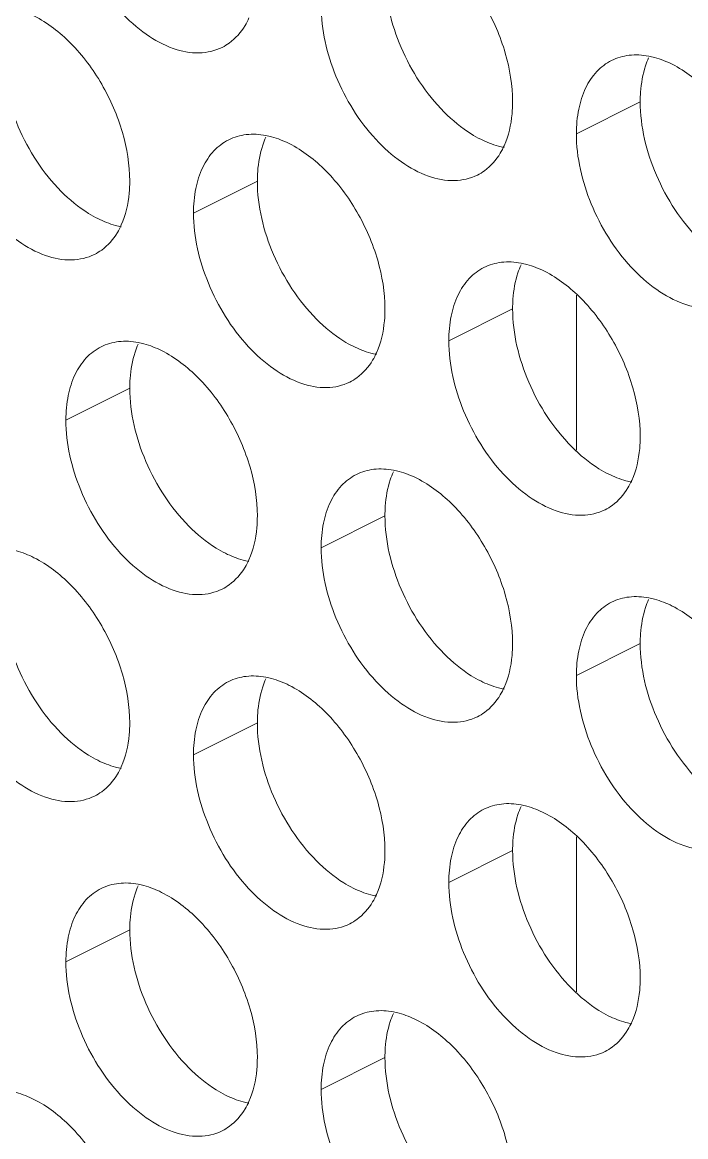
# Model space of a CAD drawing. Header units: millimetres. Extents: x 0 to 2524, y 0 to 1785.
# Drawn here: x 1813.82 to 1819.7, y 901.27 to 911.15 of the extents above; entities that cross this region are included whole.
import ezdxf

# ---------------------------------------------------------------- set-up
doc = ezdxf.new("R2010")
doc.units = ezdxf.units.MM
doc.header["$LTSCALE"] = 0.1
doc.layers.add('标注', color=251, linetype='Continuous', lineweight=9)

msp = doc.modelspace()

# ---------------------------------------------------------------- linework, layer by layer
at = {"layer": '标注'}
for p, q in [((1819.296, 910.4427), (1818.7303, 910.1598)), ((1815.9019, 909.7397), (1815.3362, 909.4569)), ((1818.7303, 907.3552), (1818.7303, 908.7302)), ((1818.1647, 908.6084), (1817.599, 908.3255)), ((1814.7706, 907.9054), (1814.2049, 907.6226)), ((1817.0333, 906.7741), (1816.4676, 906.4912)), ((1819.296, 905.6427), (1818.7303, 905.3598)), ((1815.9019, 904.9397), (1815.3362, 904.6569)), ((1818.7303, 902.5552), (1818.7303, 903.9302)), ((1818.1647, 903.8084), (1817.599, 903.5255)), ((1814.7706, 903.1054), (1814.2049, 902.8226)), ((1817.0333, 901.9741), (1816.4676, 901.6912))]:
    msp.add_line(p, q, dxfattribs=at)
for centre, radius, start, end in [((1815.3876, 911.3306), 0.4532, 296.52559, 305.90341), ((1820.0405, 910.5316), 0.734, 155.87957, 161.78032), ((1816.6464, 909.8287), 0.734, 155.87957, 161.78032), ((1817.6503, 910.1992), 0.4532, 296.52559, 305.90341), ((1814.2562, 909.4963), 0.4532, 296.52559, 305.90341), ((1818.9092, 908.6973), 0.734, 155.87957, 161.78032), ((1815.5151, 907.9944), 0.734, 155.87957, 161.78032), ((1816.519, 908.3649), 0.4532, 296.52559, 305.90341), ((1817.7778, 906.863), 0.734, 155.87957, 161.78032), ((1818.7817, 907.2335), 0.4532, 296.52559, 305.90341), ((1815.3876, 906.5306), 0.4532, 296.52559, 305.90341), ((1820.0405, 905.7316), 0.734, 155.87957, 161.78032), ((1816.6464, 905.0287), 0.734, 155.87957, 161.78032), ((1817.6503, 905.3992), 0.4532, 296.52559, 305.90341), ((1814.2562, 904.6963), 0.4532, 296.52559, 305.90341), ((1818.9092, 903.8973), 0.734, 155.87957, 161.78032), ((1815.5151, 903.1944), 0.734, 155.87957, 161.78032), ((1816.519, 903.5649), 0.4532, 296.52559, 305.90341), ((1817.7778, 902.063), 0.734, 155.87957, 161.78032), ((1818.7817, 902.4335), 0.4532, 296.52559, 305.90341), ((1815.3876, 901.7306), 0.4532, 296.52559, 305.90341)]:
    msp.add_arc(centre, radius, start, end, dxfattribs=at)
for points, knots in [([(1815.59, 910.9251), (1815.5274, 910.8938), (1815.3775, 910.8599), (1815.1397, 910.9076), (1814.9013, 911.0383), (1814.5935, 911.3158), (1814.3075, 911.7785), (1814.2049, 912.2109), (1814.2049, 912.4226)], [0, 0, 0, 0, 0.090718, 0.191742, 0.308104, 0.439279, 0.725532, 1, 1, 1, 1]), ([(1817.3161, 911.9062), (1817.4368, 911.8459), (1817.6673, 911.6655), (1817.9335, 911.3074), (1818.1146, 910.8887), (1818.1647, 910.5876), (1818.1647, 910.4427)], [0, 0, 0, 0, 0.229676, 0.488215, 0.753207, 1, 1, 1, 1]), ([(1817.5571, 910.352), (1817.3955, 910.5148), (1817.1445, 910.902), (1817.0333, 911.3525), (1817.0333, 911.5741)], [0, 0, 0, 0, 0.508684, 1, 1, 1, 1]), ([(1817.8528, 909.7937), (1817.7902, 909.7625), (1817.6402, 909.7285), (1817.4024, 909.7763), (1817.164, 909.9069), (1816.8562, 910.1845), (1816.5702, 910.6472), (1816.4676, 911.0796), (1816.4676, 911.2912)], [0, 0, 0, 0, 0.090718, 0.191742, 0.308104, 0.439279, 0.725532, 1, 1, 1, 1]), ([(1813.922, 911.2032), (1814.0427, 911.1429), (1814.2732, 910.9626), (1814.5394, 910.6045), (1814.7205, 910.1858), (1814.7706, 909.8847), (1814.7706, 909.7397)], [0, 0, 0, 0, 0.229676, 0.488215, 0.753207, 1, 1, 1, 1]), ([(1815.8273, 911.1852), (1815.817, 911.1623), (1815.7737, 911.0783), (1815.7096, 911.0042), (1815.6534, 910.9635)], [0, 0, 0, 0, 0.265525, 1, 1, 1, 1]), ([(1814.163, 909.6491), (1814.0014, 909.8119), (1813.7504, 910.199), (1813.6392, 910.6496), (1813.6392, 910.8711)], [0, 0, 0, 0, 0.508684, 1, 1, 1, 1]), ([(1819.0423, 910.8088), (1819.0906, 910.8329), (1819.2006, 910.8647), (1819.3143, 910.8579), (1819.3712, 910.847)], [0, 0, 0, 0, 0.482538, 1, 1, 1, 1]), ([(1819.3712, 910.847), (1819.3884, 910.8437), (1819.46, 910.8271), (1819.5289, 910.7998), (1819.5789, 910.7748)], [0, 0, 0, 0, 0.238696, 1, 1, 1, 1]), ([(1818.7303, 910.1598), (1818.7303, 910.2327), (1818.7424, 910.3716), (1818.8014, 910.5618), (1818.9008, 910.714), (1818.9933, 910.7844), (1819.0423, 910.8088)], [0, 0, 0, 0, 0.289235, 0.54966, 0.782932, 1, 1, 1, 1]), ([(1819.296, 910.4427), (1819.296, 910.4711), (1819.2997, 910.5786), (1819.3185, 910.686), (1819.3434, 910.7611)], [0, 0, 0, 0, 0.264225, 1, 1, 1, 1]), ([(1819.5789, 910.7748), (1819.6995, 910.7145), (1819.9301, 910.5341), (1820.1963, 910.1761), (1820.3774, 909.7573), (1820.4274, 909.4563), (1820.4274, 909.3113)], [0, 0, 0, 0, 0.229676, 0.488215, 0.753207, 1, 1, 1, 1]), ([(1814.4586, 909.0908), (1814.396, 909.0595), (1814.2461, 909.0255), (1814.0083, 909.0733), (1813.7699, 909.2039), (1813.4621, 909.4815), (1813.1761, 909.9442), (1813.0735, 910.3766), (1813.0735, 910.5883)], [0, 0, 0, 0, 0.090718, 0.191742, 0.308104, 0.439279, 0.725532, 1, 1, 1, 1]), ([(1818.1647, 910.4427), (1818.1647, 910.4071), (1818.159, 910.2748), (1818.1297, 910.1422), (1818.09, 910.0538)], [0, 0, 0, 0, 0.268874, 1, 1, 1, 1]), ([(1819.8198, 909.2207), (1819.6583, 909.3834), (1819.4073, 909.7706), (1819.296, 910.2212), (1819.296, 910.4427)], [0, 0, 0, 0, 0.508684, 1, 1, 1, 1]), ([(1817.8818, 910.1106), (1817.8534, 910.1248), (1817.7355, 910.1913), (1817.63, 910.2786), (1817.5571, 910.352)], [0, 0, 0, 0, 0.235002, 1, 1, 1, 1]), ([(1815.6481, 910.1059), (1815.6965, 910.13), (1815.8065, 910.1617), (1815.9202, 910.1549), (1815.9771, 910.144)], [0, 0, 0, 0, 0.482538, 1, 1, 1, 1]), ([(1815.9771, 910.144), (1815.9943, 910.1408), (1816.0659, 910.1241), (1816.1348, 910.0969), (1816.1848, 910.0719)], [0, 0, 0, 0, 0.238696, 1, 1, 1, 1]), ([(1820.1155, 908.6623), (1820.0529, 908.6311), (1819.903, 908.5971), (1819.6652, 908.6449), (1819.4268, 908.7755), (1819.119, 909.0531), (1818.833, 909.5158), (1818.7303, 909.9482), (1818.7303, 910.1598)], [0, 0, 0, 0, 0.090718, 0.191742, 0.308104, 0.439279, 0.725532, 1, 1, 1, 1]), ([(1815.3362, 909.4569), (1815.3362, 909.5297), (1815.3482, 909.6687), (1815.4073, 909.8589), (1815.5066, 910.0111), (1815.5992, 910.0815), (1815.6481, 910.1059)], [0, 0, 0, 0, 0.289235, 0.54966, 0.782932, 1, 1, 1, 1]), ([(1815.9019, 909.7397), (1815.9019, 909.7682), (1815.9056, 909.8756), (1815.9244, 909.983), (1815.9493, 910.0582)], [0, 0, 0, 0, 0.264225, 1, 1, 1, 1]), ([(1816.1848, 910.0719), (1816.3054, 910.0115), (1816.5359, 909.8312), (1816.8021, 909.4731), (1816.9833, 909.0544), (1817.0333, 908.7533), (1817.0333, 908.6084)], [0, 0, 0, 0, 0.229676, 0.488215, 0.753207, 1, 1, 1, 1]), ([(1818.0895, 910.0384), (1818.0723, 910.0417), (1818.0007, 910.0583), (1817.9318, 910.0856), (1817.8818, 910.1106)], [0, 0, 0, 0, 0.238696, 1, 1, 1, 1]), ([(1818.09, 910.0538), (1818.0798, 910.0309), (1818.0365, 909.9469), (1817.9724, 909.8728), (1817.9161, 909.8321)], [0, 0, 0, 0, 0.265525, 1, 1, 1, 1]), ([(1814.7706, 909.7397), (1814.7706, 909.7041), (1814.7649, 909.5719), (1814.7356, 909.4392), (1814.6959, 909.3509)], [0, 0, 0, 0, 0.268874, 1, 1, 1, 1]), ([(1816.4257, 908.5177), (1816.2642, 908.6805), (1816.0132, 909.0676), (1815.9019, 909.5182), (1815.9019, 909.7397)], [0, 0, 0, 0, 0.508684, 1, 1, 1, 1]), ([(1814.4877, 909.4076), (1814.4593, 909.4218), (1814.3414, 909.4883), (1814.2359, 909.5757), (1814.163, 909.6491)], [0, 0, 0, 0, 0.235002, 1, 1, 1, 1]), ([(1816.7214, 907.9594), (1816.6588, 907.9282), (1816.5089, 907.8942), (1816.2711, 907.942), (1816.0326, 908.0726), (1815.7249, 908.3501), (1815.4388, 908.8128), (1815.3362, 909.2452), (1815.3362, 909.4569)], [0, 0, 0, 0, 0.090718, 0.191742, 0.308104, 0.439279, 0.725532, 1, 1, 1, 1]), ([(1814.6954, 909.3354), (1814.6782, 909.3387), (1814.6066, 909.3553), (1814.5377, 909.3826), (1814.4877, 909.4076)], [0, 0, 0, 0, 0.238696, 1, 1, 1, 1]), ([(1814.6959, 909.3509), (1814.6856, 909.328), (1814.6424, 909.244), (1814.5782, 909.1699), (1814.522, 909.1292)], [0, 0, 0, 0, 0.265525, 1, 1, 1, 1]), ([(1817.599, 908.3255), (1817.599, 908.3984), (1817.611, 908.5373), (1817.67, 908.7275), (1817.7694, 908.8797), (1817.862, 908.9501), (1817.9109, 908.9745)], [0, 0, 0, 0, 0.289235, 0.54966, 0.782932, 1, 1, 1, 1]), ([(1817.9109, 908.9745), (1817.9592, 908.9986), (1818.0693, 909.0304), (1818.1829, 909.0236), (1818.2398, 909.0127)], [0, 0, 0, 0, 0.482538, 1, 1, 1, 1]), ([(1818.2398, 909.0127), (1818.257, 909.0094), (1818.3286, 908.9928), (1818.3975, 908.9655), (1818.4475, 908.9405)], [0, 0, 0, 0, 0.238696, 1, 1, 1, 1]), ([(1818.1647, 908.6084), (1818.1647, 908.6368), (1818.1684, 908.7442), (1818.1872, 908.8517), (1818.212, 908.9268)], [0, 0, 0, 0, 0.264225, 1, 1, 1, 1]), ([(1818.4475, 908.9405), (1818.5682, 908.8802), (1818.7987, 908.6998), (1819.0649, 908.3417), (1819.246, 907.923), (1819.296, 907.6219), (1819.296, 907.477)], [0, 0, 0, 0, 0.229676, 0.488215, 0.753207, 1, 1, 1, 1]), ([(1817.0333, 908.6084), (1817.0333, 908.5727), (1817.0276, 908.4405), (1816.9984, 908.3079), (1816.9587, 908.2195)], [0, 0, 0, 0, 0.268874, 1, 1, 1, 1]), ([(1818.6885, 907.3863), (1818.5269, 907.5491), (1818.2759, 907.9363), (1818.1647, 908.3869), (1818.1647, 908.6084)], [0, 0, 0, 0, 0.508684, 1, 1, 1, 1]), ([(1816.7504, 908.2762), (1816.722, 908.2905), (1816.6041, 908.357), (1816.4986, 908.4443), (1816.4257, 908.5177)], [0, 0, 0, 0, 0.235002, 1, 1, 1, 1]), ([(1814.2049, 907.6226), (1814.2049, 907.6954), (1814.2169, 907.8344), (1814.2759, 908.0245), (1814.3753, 908.1768), (1814.4678, 908.2472), (1814.5168, 908.2716)], [0, 0, 0, 0, 0.289235, 0.54966, 0.782932, 1, 1, 1, 1]), ([(1814.5168, 908.2716), (1814.5651, 908.2957), (1814.6752, 908.3274), (1814.7888, 908.3206), (1814.8457, 908.3097)], [0, 0, 0, 0, 0.482538, 1, 1, 1, 1]), ([(1814.8457, 908.3097), (1814.8629, 908.3064), (1814.9345, 908.2898), (1815.0034, 908.2625), (1815.0534, 908.2376)], [0, 0, 0, 0, 0.238696, 1, 1, 1, 1]), ([(1816.9581, 908.2041), (1816.9409, 908.2074), (1816.8694, 908.224), (1816.8004, 908.2512), (1816.7504, 908.2762)], [0, 0, 0, 0, 0.238696, 1, 1, 1, 1]), ([(1818.9841, 906.828), (1818.9215, 906.7968), (1818.7716, 906.7628), (1818.5338, 906.8106), (1818.2954, 906.9412), (1817.9876, 907.2188), (1817.7016, 907.6815), (1817.599, 908.1139), (1817.599, 908.3255)], [0, 0, 0, 0, 0.090718, 0.191742, 0.308104, 0.439279, 0.725532, 1, 1, 1, 1]), ([(1814.7706, 907.9054), (1814.7706, 907.9338), (1814.7742, 908.0413), (1814.7931, 908.1487), (1814.8179, 908.2238)], [0, 0, 0, 0, 0.264225, 1, 1, 1, 1]), ([(1815.0534, 908.2376), (1815.174, 908.1772), (1815.4046, 907.9969), (1815.6708, 907.6388), (1815.8519, 907.2201), (1815.9019, 906.919), (1815.9019, 906.7741)], [0, 0, 0, 0, 0.229676, 0.488215, 0.753207, 1, 1, 1, 1]), ([(1816.9587, 908.2195), (1816.9484, 908.1966), (1816.9051, 908.1126), (1816.841, 908.0385), (1816.7848, 907.9978)], [0, 0, 0, 0, 0.265525, 1, 1, 1, 1]), ([(1815.2944, 906.6834), (1815.1328, 906.8462), (1814.8818, 907.2333), (1814.7706, 907.6839), (1814.7706, 907.9054)], [0, 0, 0, 0, 0.508684, 1, 1, 1, 1]), ([(1815.59, 906.1251), (1815.5274, 906.0938), (1815.3775, 906.0599), (1815.1397, 906.1076), (1814.9013, 906.2383), (1814.5935, 906.5158), (1814.3075, 906.9785), (1814.2049, 907.4109), (1814.2049, 907.6226)], [0, 0, 0, 0, 0.090718, 0.191742, 0.308104, 0.439279, 0.725532, 1, 1, 1, 1]), ([(1819.296, 907.477), (1819.296, 907.4414), (1819.2903, 907.3091), (1819.2611, 907.1765), (1819.2214, 907.0881)], [0, 0, 0, 0, 0.268874, 1, 1, 1, 1]), ([(1819.0132, 907.1449), (1818.9848, 907.1591), (1818.8668, 907.2256), (1818.7614, 907.3129), (1818.6885, 907.3863)], [0, 0, 0, 0, 0.235002, 1, 1, 1, 1]), ([(1816.7795, 907.1402), (1816.8278, 907.1643), (1816.9379, 907.1961), (1817.0516, 907.1892), (1817.1084, 907.1784)], [0, 0, 0, 0, 0.482538, 1, 1, 1, 1]), ([(1817.1084, 907.1784), (1817.1257, 907.1751), (1817.1972, 907.1585), (1817.2661, 907.1312), (1817.3161, 907.1062)], [0, 0, 0, 0, 0.238696, 1, 1, 1, 1]), ([(1816.4676, 906.4912), (1816.4676, 906.5641), (1816.4796, 906.703), (1816.5386, 906.8932), (1816.638, 907.0454), (1816.7306, 907.1158), (1816.7795, 907.1402)], [0, 0, 0, 0, 0.289235, 0.54966, 0.782932, 1, 1, 1, 1]), ([(1817.0333, 906.7741), (1817.0333, 906.8025), (1817.037, 906.9099), (1817.0558, 907.0173), (1817.0806, 907.0925)], [0, 0, 0, 0, 0.264225, 1, 1, 1, 1]), ([(1817.3161, 907.1062), (1817.4368, 907.0459), (1817.6673, 906.8655), (1817.9335, 906.5074), (1818.1146, 906.0887), (1818.1647, 905.7876), (1818.1647, 905.6427)], [0, 0, 0, 0, 0.229676, 0.488215, 0.753207, 1, 1, 1, 1]), ([(1819.2209, 907.0727), (1819.2037, 907.076), (1819.1321, 907.0926), (1819.0632, 907.1199), (1819.0132, 907.1449)], [0, 0, 0, 0, 0.238696, 1, 1, 1, 1]), ([(1819.2214, 907.0881), (1819.2111, 907.0652), (1819.1679, 906.9813), (1819.1037, 906.9071), (1819.0475, 906.8664)], [0, 0, 0, 0, 0.265525, 1, 1, 1, 1]), ([(1815.6191, 906.4419), (1815.5907, 906.4561), (1815.4727, 906.5226), (1815.3672, 906.61), (1815.2944, 906.6834)], [0, 0, 0, 0, 0.235002, 1, 1, 1, 1]), ([(1815.9019, 906.7741), (1815.9019, 906.7384), (1815.8962, 906.6062), (1815.867, 906.4735), (1815.8273, 906.3852)], [0, 0, 0, 0, 0.268874, 1, 1, 1, 1]), ([(1817.5571, 905.552), (1817.3955, 905.7148), (1817.1445, 906.102), (1817.0333, 906.5525), (1817.0333, 906.7741)], [0, 0, 0, 0, 0.508684, 1, 1, 1, 1]), ([(1817.8528, 904.9937), (1817.7902, 904.9625), (1817.6402, 904.9285), (1817.4024, 904.9763), (1817.164, 905.1069), (1816.8562, 905.3845), (1816.5702, 905.8472), (1816.4676, 906.2796), (1816.4676, 906.4912)], [0, 0, 0, 0, 0.090718, 0.191742, 0.308104, 0.439279, 0.725532, 1, 1, 1, 1]), ([(1813.7143, 906.4754), (1813.7315, 906.4721), (1813.8031, 906.4555), (1813.872, 906.4282), (1813.922, 906.4032)], [0, 0, 0, 0, 0.238696, 1, 1, 1, 1]), ([(1813.922, 906.4032), (1814.0427, 906.3429), (1814.2732, 906.1626), (1814.5394, 905.8045), (1814.7205, 905.3858), (1814.7706, 905.0847), (1814.7706, 904.9397)], [0, 0, 0, 0, 0.229676, 0.488215, 0.753207, 1, 1, 1, 1]), ([(1815.8268, 906.3698), (1815.8096, 906.373), (1815.738, 906.3897), (1815.6691, 906.4169), (1815.6191, 906.4419)], [0, 0, 0, 0, 0.238696, 1, 1, 1, 1]), ([(1815.8273, 906.3852), (1815.817, 906.3623), (1815.7737, 906.2783), (1815.7096, 906.2042), (1815.6534, 906.1635)], [0, 0, 0, 0, 0.265525, 1, 1, 1, 1]), ([(1814.163, 904.8491), (1814.0014, 905.0119), (1813.7504, 905.399), (1813.6392, 905.8496), (1813.6392, 906.0711)], [0, 0, 0, 0, 0.508684, 1, 1, 1, 1]), ([(1818.7303, 905.3598), (1818.7303, 905.4327), (1818.7424, 905.5716), (1818.8014, 905.7618), (1818.9008, 905.914), (1818.9933, 905.9844), (1819.0423, 906.0088)], [0, 0, 0, 0, 0.289235, 0.54966, 0.782932, 1, 1, 1, 1]), ([(1819.0423, 906.0088), (1819.0906, 906.0329), (1819.2006, 906.0647), (1819.3143, 906.0579), (1819.3712, 906.047)], [0, 0, 0, 0, 0.482538, 1, 1, 1, 1]), ([(1819.3712, 906.047), (1819.3884, 906.0437), (1819.46, 906.0271), (1819.5289, 905.9998), (1819.5789, 905.9748)], [0, 0, 0, 0, 0.238696, 1, 1, 1, 1]), ([(1819.296, 905.6427), (1819.296, 905.6711), (1819.2997, 905.7786), (1819.3185, 905.886), (1819.3434, 905.9611)], [0, 0, 0, 0, 0.264225, 1, 1, 1, 1]), ([(1819.5789, 905.9748), (1819.6995, 905.9145), (1819.9301, 905.7341), (1820.1963, 905.3761), (1820.3774, 904.9573), (1820.4274, 904.6563), (1820.4274, 904.5113)], [0, 0, 0, 0, 0.229676, 0.488215, 0.753207, 1, 1, 1, 1]), ([(1814.4586, 904.2908), (1814.396, 904.2595), (1814.2461, 904.2255), (1814.0083, 904.2733), (1813.7699, 904.4039), (1813.4621, 904.6815), (1813.1761, 905.1442), (1813.0735, 905.5766), (1813.0735, 905.7883)], [0, 0, 0, 0, 0.090718, 0.191742, 0.308104, 0.439279, 0.725532, 1, 1, 1, 1]), ([(1818.1647, 905.6427), (1818.1647, 905.6071), (1818.159, 905.4748), (1818.1297, 905.3422), (1818.09, 905.2538)], [0, 0, 0, 0, 0.268874, 1, 1, 1, 1]), ([(1819.8198, 904.4207), (1819.6583, 904.5834), (1819.4073, 904.9706), (1819.296, 905.4212), (1819.296, 905.6427)], [0, 0, 0, 0, 0.508684, 1, 1, 1, 1]), ([(1817.8818, 905.3106), (1817.8534, 905.3248), (1817.7355, 905.3913), (1817.63, 905.4786), (1817.5571, 905.552)], [0, 0, 0, 0, 0.235002, 1, 1, 1, 1]), ([(1815.3362, 904.6569), (1815.3362, 904.7297), (1815.3482, 904.8687), (1815.4073, 905.0589), (1815.5066, 905.2111), (1815.5992, 905.2815), (1815.6481, 905.3059)], [0, 0, 0, 0, 0.289235, 0.54966, 0.782932, 1, 1, 1, 1]), ([(1815.6481, 905.3059), (1815.6965, 905.33), (1815.8065, 905.3617), (1815.9202, 905.3549), (1815.9771, 905.344)], [0, 0, 0, 0, 0.482538, 1, 1, 1, 1]), ([(1815.9771, 905.344), (1815.9943, 905.3408), (1816.0659, 905.3241), (1816.1348, 905.2969), (1816.1848, 905.2719)], [0, 0, 0, 0, 0.238696, 1, 1, 1, 1]), ([(1818.0895, 905.2384), (1818.0723, 905.2417), (1818.0007, 905.2583), (1817.9318, 905.2856), (1817.8818, 905.3106)], [0, 0, 0, 0, 0.238696, 1, 1, 1, 1]), ([(1820.1155, 903.8623), (1820.0529, 903.8311), (1819.903, 903.7971), (1819.6652, 903.8449), (1819.4268, 903.9755), (1819.119, 904.2531), (1818.833, 904.7158), (1818.7303, 905.1482), (1818.7303, 905.3598)], [0, 0, 0, 0, 0.090718, 0.191742, 0.308104, 0.439279, 0.725532, 1, 1, 1, 1]), ([(1815.9019, 904.9397), (1815.9019, 904.9682), (1815.9056, 905.0756), (1815.9244, 905.183), (1815.9493, 905.2582)], [0, 0, 0, 0, 0.264225, 1, 1, 1, 1]), ([(1816.1848, 905.2719), (1816.3054, 905.2115), (1816.5359, 905.0312), (1816.8021, 904.6731), (1816.9833, 904.2544), (1817.0333, 903.9533), (1817.0333, 903.8084)], [0, 0, 0, 0, 0.229676, 0.488215, 0.753207, 1, 1, 1, 1]), ([(1818.09, 905.2538), (1818.0798, 905.2309), (1818.0365, 905.1469), (1817.9724, 905.0728), (1817.9161, 905.0321)], [0, 0, 0, 0, 0.265525, 1, 1, 1, 1]), ([(1814.7706, 904.9397), (1814.7706, 904.9041), (1814.7649, 904.7719), (1814.7356, 904.6392), (1814.6959, 904.5509)], [0, 0, 0, 0, 0.268874, 1, 1, 1, 1]), ([(1816.4257, 903.7177), (1816.2642, 903.8805), (1816.0132, 904.2676), (1815.9019, 904.7182), (1815.9019, 904.9397)], [0, 0, 0, 0, 0.508684, 1, 1, 1, 1]), ([(1814.4877, 904.6076), (1814.4593, 904.6218), (1814.3414, 904.6883), (1814.2359, 904.7757), (1814.163, 904.8491)], [0, 0, 0, 0, 0.235002, 1, 1, 1, 1]), ([(1814.6954, 904.5354), (1814.6782, 904.5387), (1814.6066, 904.5553), (1814.5377, 904.5826), (1814.4877, 904.6076)], [0, 0, 0, 0, 0.238696, 1, 1, 1, 1]), ([(1816.7214, 903.1594), (1816.6588, 903.1282), (1816.5089, 903.0942), (1816.2711, 903.142), (1816.0326, 903.2726), (1815.7249, 903.5501), (1815.4388, 904.0128), (1815.3362, 904.4452), (1815.3362, 904.6569)], [0, 0, 0, 0, 0.090718, 0.191742, 0.308104, 0.439279, 0.725532, 1, 1, 1, 1]), ([(1814.6959, 904.5509), (1814.6856, 904.528), (1814.6424, 904.444), (1814.5782, 904.3699), (1814.522, 904.3292)], [0, 0, 0, 0, 0.265525, 1, 1, 1, 1]), ([(1817.9109, 904.1745), (1817.9592, 904.1986), (1818.0693, 904.2304), (1818.1829, 904.2236), (1818.2398, 904.2127)], [0, 0, 0, 0, 0.482538, 1, 1, 1, 1]), ([(1818.2398, 904.2127), (1818.257, 904.2094), (1818.3286, 904.1928), (1818.3975, 904.1655), (1818.4475, 904.1405)], [0, 0, 0, 0, 0.238696, 1, 1, 1, 1]), ([(1817.599, 903.5255), (1817.599, 903.5984), (1817.611, 903.7373), (1817.67, 903.9275), (1817.7694, 904.0797), (1817.862, 904.1501), (1817.9109, 904.1745)], [0, 0, 0, 0, 0.289235, 0.54966, 0.782932, 1, 1, 1, 1]), ([(1818.1647, 903.8084), (1818.1647, 903.8368), (1818.1684, 903.9442), (1818.1872, 904.0517), (1818.212, 904.1268)], [0, 0, 0, 0, 0.264225, 1, 1, 1, 1]), ([(1818.4475, 904.1405), (1818.5682, 904.0802), (1818.7987, 903.8998), (1819.0649, 903.5417), (1819.246, 903.123), (1819.296, 902.8219), (1819.296, 902.677)], [0, 0, 0, 0, 0.229676, 0.488215, 0.753207, 1, 1, 1, 1]), ([(1816.7504, 903.4762), (1816.722, 903.4905), (1816.6041, 903.557), (1816.4986, 903.6443), (1816.4257, 903.7177)], [0, 0, 0, 0, 0.235002, 1, 1, 1, 1]), ([(1817.0333, 903.8084), (1817.0333, 903.7727), (1817.0276, 903.6405), (1816.9984, 903.5079), (1816.9587, 903.4195)], [0, 0, 0, 0, 0.268874, 1, 1, 1, 1]), ([(1818.6885, 902.5863), (1818.5269, 902.7491), (1818.2759, 903.1363), (1818.1647, 903.5869), (1818.1647, 903.8084)], [0, 0, 0, 0, 0.508684, 1, 1, 1, 1]), ([(1814.5168, 903.4716), (1814.5651, 903.4957), (1814.6752, 903.5274), (1814.7888, 903.5206), (1814.8457, 903.5097)], [0, 0, 0, 0, 0.482538, 1, 1, 1, 1]), ([(1818.9841, 902.028), (1818.9215, 901.9968), (1818.7716, 901.9628), (1818.5338, 902.0106), (1818.2954, 902.1412), (1817.9876, 902.4188), (1817.7016, 902.8815), (1817.599, 903.3139), (1817.599, 903.5255)], [0, 0, 0, 0, 0.090718, 0.191742, 0.308104, 0.439279, 0.725532, 1, 1, 1, 1]), ([(1814.2049, 902.8226), (1814.2049, 902.8954), (1814.2169, 903.0344), (1814.2759, 903.2245), (1814.3753, 903.3768), (1814.4678, 903.4472), (1814.5168, 903.4716)], [0, 0, 0, 0, 0.289235, 0.54966, 0.782932, 1, 1, 1, 1]), ([(1814.7706, 903.1054), (1814.7706, 903.1338), (1814.7742, 903.2413), (1814.7931, 903.3487), (1814.8179, 903.4238)], [0, 0, 0, 0, 0.264225, 1, 1, 1, 1]), ([(1814.8457, 903.5097), (1814.8629, 903.5064), (1814.9345, 903.4898), (1815.0034, 903.4625), (1815.0534, 903.4376)], [0, 0, 0, 0, 0.238696, 1, 1, 1, 1]), ([(1815.0534, 903.4376), (1815.174, 903.3772), (1815.4046, 903.1969), (1815.6708, 902.8388), (1815.8519, 902.4201), (1815.9019, 902.119), (1815.9019, 901.9741)], [0, 0, 0, 0, 0.229676, 0.488215, 0.753207, 1, 1, 1, 1]), ([(1816.9581, 903.4041), (1816.9409, 903.4074), (1816.8694, 903.424), (1816.8004, 903.4512), (1816.7504, 903.4762)], [0, 0, 0, 0, 0.238696, 1, 1, 1, 1]), ([(1816.9587, 903.4195), (1816.9484, 903.3966), (1816.9051, 903.3126), (1816.841, 903.2385), (1816.7848, 903.1978)], [0, 0, 0, 0, 0.265525, 1, 1, 1, 1]), ([(1815.2944, 901.8834), (1815.1328, 902.0462), (1814.8818, 902.4333), (1814.7706, 902.8839), (1814.7706, 903.1054)], [0, 0, 0, 0, 0.508684, 1, 1, 1, 1]), ([(1815.59, 901.3251), (1815.5274, 901.2938), (1815.3775, 901.2599), (1815.1397, 901.3076), (1814.9013, 901.4383), (1814.5935, 901.7158), (1814.3075, 902.1785), (1814.2049, 902.6109), (1814.2049, 902.8226)], [0, 0, 0, 0, 0.090718, 0.191742, 0.308104, 0.439279, 0.725532, 1, 1, 1, 1]), ([(1819.296, 902.677), (1819.296, 902.6414), (1819.2903, 902.5091), (1819.2611, 902.3765), (1819.2214, 902.2881)], [0, 0, 0, 0, 0.268874, 1, 1, 1, 1]), ([(1819.0132, 902.3449), (1818.9848, 902.3591), (1818.8668, 902.4256), (1818.7614, 902.5129), (1818.6885, 902.5863)], [0, 0, 0, 0, 0.235002, 1, 1, 1, 1]), ([(1816.4676, 901.6912), (1816.4676, 901.7641), (1816.4796, 901.903), (1816.5386, 902.0932), (1816.638, 902.2454), (1816.7306, 902.3158), (1816.7795, 902.3402)], [0, 0, 0, 0, 0.289235, 0.54966, 0.782932, 1, 1, 1, 1]), ([(1816.7795, 902.3402), (1816.8278, 902.3643), (1816.9379, 902.3961), (1817.0516, 902.3892), (1817.1084, 902.3784)], [0, 0, 0, 0, 0.482538, 1, 1, 1, 1]), ([(1817.1084, 902.3784), (1817.1257, 902.3751), (1817.1972, 902.3585), (1817.2661, 902.3312), (1817.3161, 902.3062)], [0, 0, 0, 0, 0.238696, 1, 1, 1, 1]), ([(1819.2209, 902.2727), (1819.2037, 902.276), (1819.1321, 902.2926), (1819.0632, 902.3199), (1819.0132, 902.3449)], [0, 0, 0, 0, 0.238696, 1, 1, 1, 1]), ([(1817.0333, 901.9741), (1817.0333, 902.0025), (1817.037, 902.1099), (1817.0558, 902.2173), (1817.0806, 902.2925)], [0, 0, 0, 0, 0.264225, 1, 1, 1, 1]), ([(1817.3161, 902.3062), (1817.4368, 902.2459), (1817.6673, 902.0655), (1817.9335, 901.7074), (1818.1146, 901.2887), (1818.1647, 900.9876), (1818.1647, 900.8427)], [0, 0, 0, 0, 0.229676, 0.488215, 0.753207, 1, 1, 1, 1]), ([(1819.2214, 902.2881), (1819.2111, 902.2652), (1819.1679, 902.1813), (1819.1037, 902.1071), (1819.0475, 902.0664)], [0, 0, 0, 0, 0.265525, 1, 1, 1, 1]), ([(1815.9019, 901.9741), (1815.9019, 901.9384), (1815.8962, 901.8062), (1815.867, 901.6735), (1815.8273, 901.5852)], [0, 0, 0, 0, 0.268874, 1, 1, 1, 1]), ([(1817.5571, 900.752), (1817.3955, 900.9148), (1817.1445, 901.302), (1817.0333, 901.7525), (1817.0333, 901.9741)], [0, 0, 0, 0, 0.508684, 1, 1, 1, 1]), ([(1815.6191, 901.6419), (1815.5907, 901.6561), (1815.4727, 901.7226), (1815.3672, 901.81), (1815.2944, 901.8834)], [0, 0, 0, 0, 0.235002, 1, 1, 1, 1]), ([(1813.7143, 901.6754), (1813.7315, 901.6721), (1813.8031, 901.6555), (1813.872, 901.6282), (1813.922, 901.6032)], [0, 0, 0, 0, 0.238696, 1, 1, 1, 1]), ([(1817.8528, 900.1937), (1817.7902, 900.1625), (1817.6402, 900.1285), (1817.4024, 900.1763), (1817.164, 900.3069), (1816.8562, 900.5845), (1816.5702, 901.0472), (1816.4676, 901.4796), (1816.4676, 901.6912)], [0, 0, 0, 0, 0.090718, 0.191742, 0.308104, 0.439279, 0.725532, 1, 1, 1, 1]), ([(1813.922, 901.6032), (1814.0427, 901.5429), (1814.2732, 901.3626), (1814.5394, 901.0045), (1814.7205, 900.5858), (1814.7706, 900.2847), (1814.7706, 900.1397)], [0, 0, 0, 0, 0.229676, 0.488215, 0.753207, 1, 1, 1, 1]), ([(1815.8268, 901.5698), (1815.8096, 901.573), (1815.738, 901.5897), (1815.6691, 901.6169), (1815.6191, 901.6419)], [0, 0, 0, 0, 0.238696, 1, 1, 1, 1]), ([(1815.8273, 901.5852), (1815.817, 901.5623), (1815.7737, 901.4783), (1815.7096, 901.4042), (1815.6534, 901.3635)], [0, 0, 0, 0, 0.265525, 1, 1, 1, 1])]:
    msp.add_open_spline(points, degree=3, knots=knots, dxfattribs=at)

doc.saveas('drawing.dxf')
